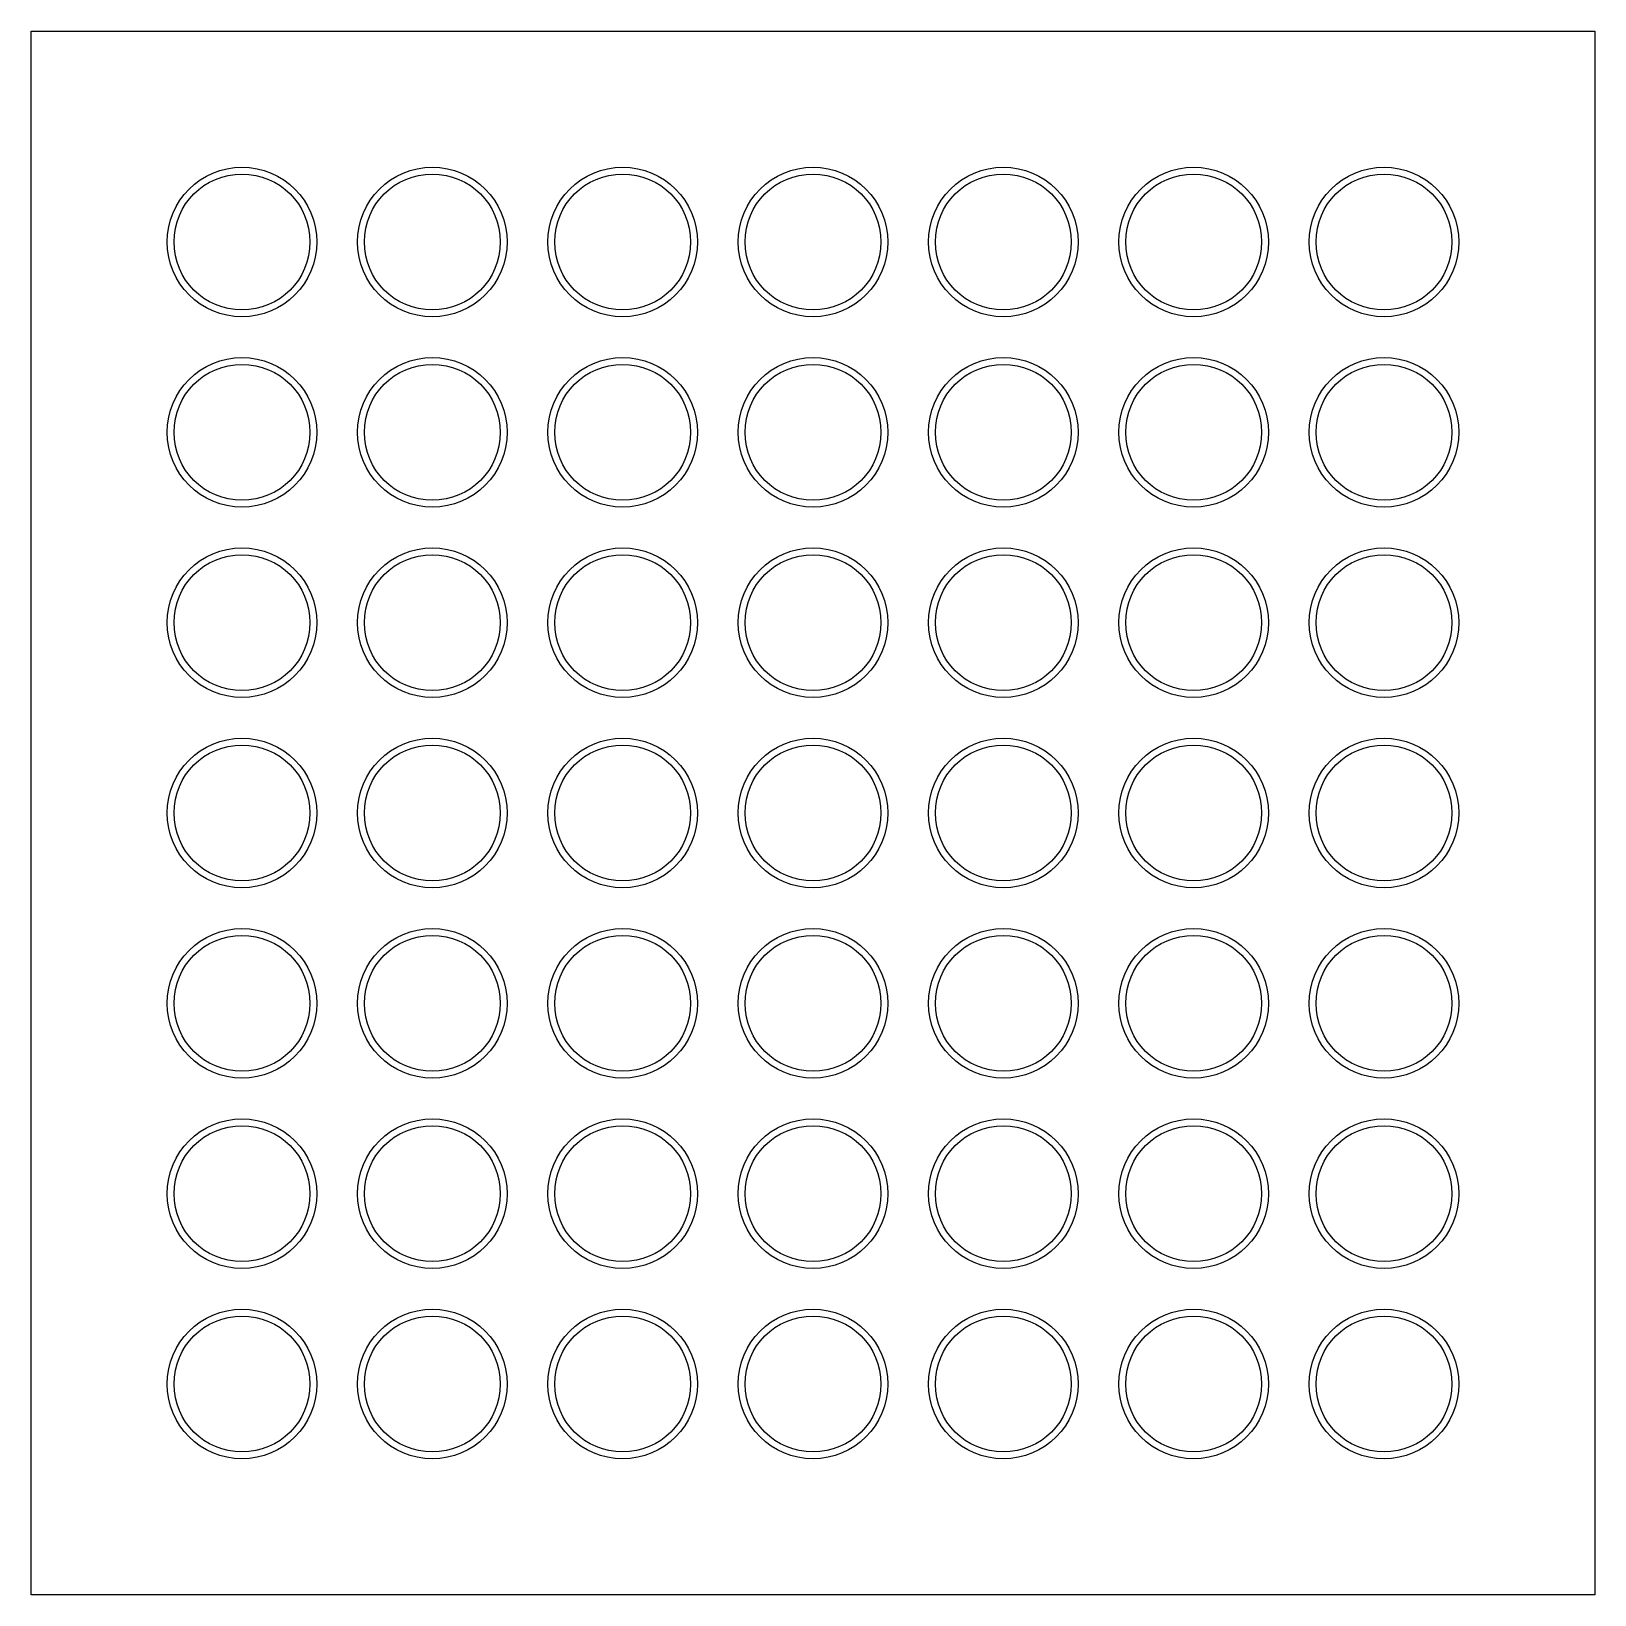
# Model space of a CAD drawing. Header units: metres. Extents: x -0.57 to 0.57, y -1.15 to 0.
import ezdxf

# ---------------------------------------------------------------- set-up
doc = ezdxf.new("R2010")
doc.units = ezdxf.units.M
doc.header["$MEASUREMENT"] = 0
doc.layers.add('3D_ConcreteCasing_XS_Concrete01', color=253, linetype='Continuous')
doc.layers.add('3D_PlasticTube_XS_Plastic01', color=1, linetype='Continuous')

msp = doc.modelspace()

# ---------------------------------------------------------------- linework, layer by layer
at = {"layer": '3D_ConcreteCasing_XS_Concrete01'}
msp.add_lwpolyline([(-0.575, 0), (0.575, 0), (0.575, -1.15), (-0.575, -1.15)], close=True, dxfattribs=at)
for centre in [(-0.42, -0.155), (-0.28, -0.155), (-0.14, -0.155), (0, -0.155), (0.14, -0.155), (0.28, -0.155), (0.42, -0.155), (-0.42, -0.295), (-0.28, -0.295), (-0.14, -0.295), (0, -0.295), (0.14, -0.295), (0.28, -0.295), (0.42, -0.295), (-0.42, -0.435), (-0.28, -0.435), (-0.14, -0.435), (0, -0.435), (0.14, -0.435), (0.28, -0.435), (0.42, -0.435), (-0.42, -0.575), (-0.28, -0.575), (-0.14, -0.575), (0, -0.575), (0.14, -0.575), (0.28, -0.575), (0.42, -0.575), (-0.42, -0.715), (-0.28, -0.715), (-0.14, -0.715), (0, -0.715), (0.14, -0.715), (0.28, -0.715), (0.42, -0.715), (-0.42, -0.855), (-0.28, -0.855), (-0.14, -0.855), (0, -0.855), (0.14, -0.855), (0.28, -0.855), (0.42, -0.855), (-0.42, -0.995), (-0.28, -0.995), (-0.14, -0.995), (0, -0.995), (0.14, -0.995), (0.28, -0.995), (0.42, -0.995)]:
    msp.add_circle(centre, 0.055, dxfattribs=at)
at = {"layer": '3D_PlasticTube_XS_Plastic01'}
for centre, radius in [((-0.42, -0.155), 0.055), ((-0.28, -0.155), 0.055), ((-0.14, -0.155), 0.055), ((0, -0.155), 0.055), ((0.14, -0.155), 0.055), ((0.28, -0.155), 0.055), ((0.42, -0.155), 0.055), ((-0.42, -0.155), 0.05), ((-0.28, -0.155), 0.05), ((-0.14, -0.155), 0.05), ((0, -0.155), 0.05), ((0.14, -0.155), 0.05), ((0.28, -0.155), 0.05), ((0.42, -0.155), 0.05), ((-0.42, -0.295), 0.055), ((-0.28, -0.295), 0.055), ((-0.14, -0.295), 0.055), ((0, -0.295), 0.055), ((0.14, -0.295), 0.055), ((0.28, -0.295), 0.055), ((0.42, -0.295), 0.055), ((-0.42, -0.295), 0.05), ((-0.28, -0.295), 0.05), ((-0.14, -0.295), 0.05), ((0, -0.295), 0.05), ((0.14, -0.295), 0.05), ((0.28, -0.295), 0.05), ((0.42, -0.295), 0.05), ((-0.42, -0.435), 0.055), ((-0.42, -0.435), 0.05), ((-0.28, -0.435), 0.055), ((-0.28, -0.435), 0.05), ((-0.14, -0.435), 0.055), ((-0.14, -0.435), 0.05), ((0, -0.435), 0.055), ((0, -0.435), 0.05), ((0.14, -0.435), 0.055), ((0.14, -0.435), 0.05), ((0.28, -0.435), 0.055), ((0.28, -0.435), 0.05), ((0.42, -0.435), 0.055), ((0.42, -0.435), 0.05), ((-0.42, -0.575), 0.055), ((-0.42, -0.575), 0.05), ((-0.28, -0.575), 0.055), ((-0.28, -0.575), 0.05), ((-0.14, -0.575), 0.055), ((-0.14, -0.575), 0.05), ((0, -0.575), 0.055), ((0, -0.575), 0.05), ((0.14, -0.575), 0.055), ((0.14, -0.575), 0.05), ((0.28, -0.575), 0.055), ((0.28, -0.575), 0.05), ((0.42, -0.575), 0.055), ((0.42, -0.575), 0.05), ((-0.42, -0.715), 0.055), ((-0.42, -0.715), 0.05), ((-0.28, -0.715), 0.055), ((-0.28, -0.715), 0.05), ((-0.14, -0.715), 0.055), ((-0.14, -0.715), 0.05), ((0, -0.715), 0.055), ((0, -0.715), 0.05), ((0.14, -0.715), 0.055), ((0.14, -0.715), 0.05), ((0.28, -0.715), 0.055), ((0.28, -0.715), 0.05), ((0.42, -0.715), 0.055), ((0.42, -0.715), 0.05), ((-0.42, -0.855), 0.055), ((-0.42, -0.855), 0.05), ((-0.28, -0.855), 0.055), ((-0.28, -0.855), 0.05), ((-0.14, -0.855), 0.055), ((-0.14, -0.855), 0.05), ((0, -0.855), 0.055), ((0, -0.855), 0.05), ((0.14, -0.855), 0.055), ((0.14, -0.855), 0.05), ((0.28, -0.855), 0.055), ((0.28, -0.855), 0.05), ((0.42, -0.855), 0.055), ((0.42, -0.855), 0.05), ((-0.42, -0.995), 0.055), ((-0.28, -0.995), 0.055), ((-0.14, -0.995), 0.055), ((0, -0.995), 0.055), ((0.14, -0.995), 0.055), ((0.28, -0.995), 0.055), ((0.42, -0.995), 0.055), ((-0.42, -0.995), 0.05), ((-0.28, -0.995), 0.05), ((-0.14, -0.995), 0.05), ((0, -0.995), 0.05), ((0.14, -0.995), 0.05), ((0.28, -0.995), 0.05), ((0.42, -0.995), 0.05)]:
    msp.add_circle(centre, radius, dxfattribs=at)

doc.saveas('drawing.dxf')
